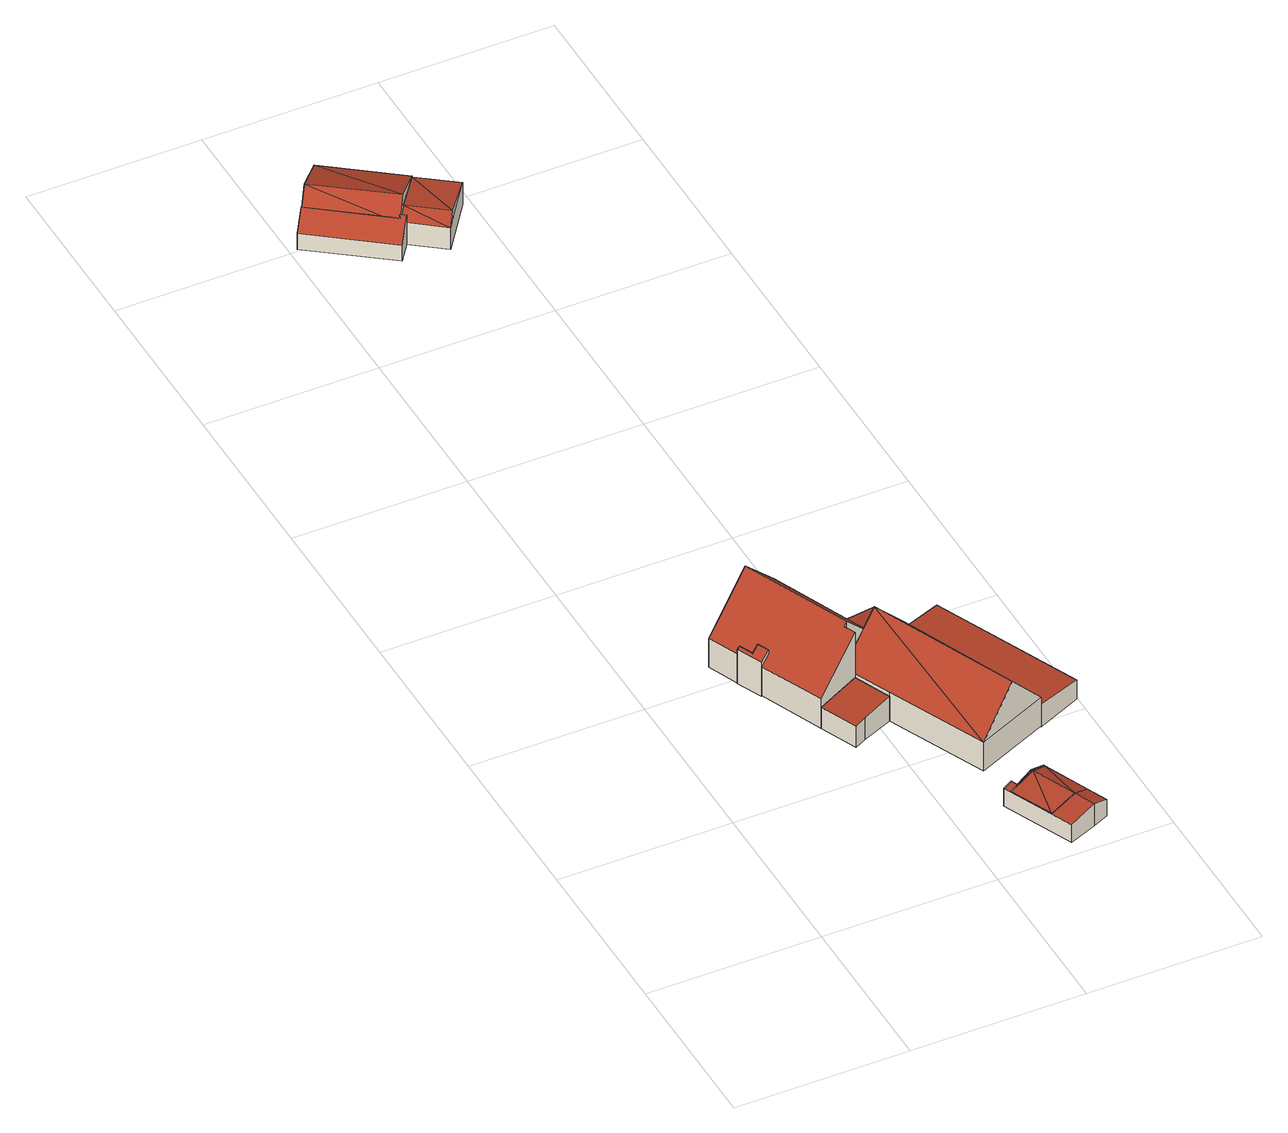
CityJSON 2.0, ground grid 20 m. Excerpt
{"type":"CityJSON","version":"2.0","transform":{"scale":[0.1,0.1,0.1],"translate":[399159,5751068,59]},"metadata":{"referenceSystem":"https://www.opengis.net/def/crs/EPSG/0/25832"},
"CityObjects":{
"building1":{"type":"Building","attributes":{"Gemeindeschluessel":"05515000","Geometrietyp2DReferenz":"3000","function":"51009_1610","roofType":"2100","measuredHeight":5.51},"geometry":[{"type":"Solid","lod":"2","boundaries":[[[[0,1,2,3]],[[4,5,1,0]],[[6,7,5,4]],[[8,9,7,6]],[[10,11,9,8]],[[3,2,11,10]],[[8,6,4,0,3,10]],[[1,5,7,9,11,2]]]],"semantics":{"surfaces":[{"type":"WallSurface"},{"type":"RoofSurface"},{"type":"GroundSurface"}],"values":[[0,0,0,0,0,0,1,2]]}}]},
"building2":{"type":"Building","attributes":{"Gemeindeschluessel":"05515000","Geometrietyp2DReferenz":"3000","function":"51009_1610","roofType":"2100","measuredHeight":3.37},"geometry":[{"type":"Solid","lod":"2","boundaries":[[[[12,13,14,15]],[[16,17,13,12]],[[18,19,17,16]],[[20,21,19,18]],[[15,14,21,20]],[[18,16,12,15,20]],[[13,17,19,21,14]]]],"semantics":{"surfaces":[{"type":"WallSurface"},{"type":"RoofSurface"},{"type":"GroundSurface"}],"values":[[0,0,0,0,0,1,2]]}}]},
"building3":{"type":"Building","attributes":{"Gemeindeschluessel":"05515000","Geometrietyp2DReferenz":"3000","function":"31001_1000"},"address":[{"country":"Germany","locality":"Münster","thoroughfareNumber":"71","thoroughfareName":"Sandweg"},{"country":"Germany","locality":"Münster","thoroughfareNumber":"73","thoroughfareName":"Sandweg"}],"children":["building3-1","building3-2"]},
"building3-1":{"type":"BuildingPart","attributes":{"roofType":"3100","measuredHeight":8.92},"parents":["building3"],"geometry":[{"type":"Solid","lod":"2","boundaries":[[[[22,23,24,25]],[[26,19,23,22]],[[27,17,19,26]],[[28,29,30,31]],[[25,24,29,28]],[[32,25,28]],[[33,34,32,28]],[[32,34,22]],[[35,36,37,27,26,22,34]],[[38,33,28,31]],[[32,22,25]],[[23,19,17,39,40,30,29,24]],[[17,27,37,39]],[[40,41,31,30]],[[39,37,41,40]],[[33,38,35,34]],[[41,37,36]],[[38,31,41,36,35]]]],"semantics":{"surfaces":[{"type":"WallSurface"},{"type":"RoofSurface"},{"type":"GroundSurface"},{"type":"ClosureSurface"}],"values":[[0,0,0,0,0,1,1,1,1,0,0,2,3,3,3,0,0,3]]}}]},
"building3-2":{"type":"BuildingPart","attributes":{"roofType":"3100","measuredHeight":9.77},"parents":["building3"],"geometry":[{"type":"Solid","lod":"2","boundaries":[[[[42,13,17,27,43]],[[44,45,13,42]],[[46,47,45,44]],[[48,49,47,46]],[[50,51,49,48]],[[52,53,51,50]],[[54,55,53,52]],[[56,57,55,54]],[[58,59,57,56]],[[60,61,59,58]],[[62,63,61,60]],[[38,31,30,63,62]],[[56,54,52,50,48,46,44,42,43,64,65,58]],[[35,38,62,60,58,65]],[[40,39,17,13,45,47,49,51,53,55,57,59,61,63,30]],[[35,65,36]],[[30,31,41,40]],[[31,38,35,36,41]],[[37,41,36,65,64]],[[41,37,39,40]],[[37,64,43,27]],[[17,39,37,27]]]],"semantics":{"surfaces":[{"type":"WallSurface"},{"type":"RoofSurface"},{"type":"GroundSurface"},{"type":"ClosureSurface"}],"values":[[0,0,0,0,0,0,0,0,0,0,0,0,1,1,2,0,3,3,0,3,0,3]]}}]},
"building4":{"type":"Building","attributes":{"Gemeindeschluessel":"05515000","Geometrietyp2DReferenz":"3000","function":"31001_1310","roofType":"5000","measuredHeight":2.95},"geometry":[{"type":"Solid","lod":"2","boundaries":[[[[66,67,68,69]],[[70,71,67,66]],[[72,73,71,70]],[[74,75,73,72]],[[76,77,75,74]],[[78,79,77,76]],[[80,81,79,78]],[[82,83,81,80]],[[84,85,83,82]],[[86,87,85,84]],[[88,89,87,86]],[[90,91,89,88]],[[92,93,91,90]],[[69,68,93,92]],[[86,84,82,76,74,72,70,66,69,88]],[[80,78,76,82]],[[92,90,88,69]],[[67,71,73,75,77,79,81,83,85,87,89,91,93,68]]]],"semantics":{"surfaces":[{"type":"WallSurface"},{"type":"RoofSurface"},{"type":"GroundSurface"}],"values":[[0,0,0,0,0,0,0,0,0,0,0,0,0,0,1,1,1,2]]}}]},
"building5":{"type":"Building","attributes":{"Gemeindeschluessel":"05515000","Geometrietyp2DReferenz":"3000","function":"51009_1610","roofType":"3100","measuredHeight":2.92},"geometry":[{"type":"Solid","lod":"2","boundaries":[[[[90,91,81,80]],[[94,87,91,90]],[[95,85,87,94]],[[80,81,85,95]],[[90,88,94]],[[95,96,80]],[[88,90,80]],[[80,96,88]],[[94,88,96]],[[96,95,94]],[[91,87,85,81]]]],"semantics":{"surfaces":[{"type":"WallSurface"},{"type":"RoofSurface"},{"type":"GroundSurface"}],"values":[[0,0,0,0,0,0,1,1,1,1,2]]}}]},
"building6":{"type":"Building","attributes":{"Gemeindeschluessel":"05515000","Geometrietyp2DReferenz":"3000","function":"51009_1610","roofType":"2100","measuredHeight":4.61},"geometry":[{"type":"Solid","lod":"2","boundaries":[[[[97,98,63,99]],[[100,101,98,97]],[[102,29,101,100]],[[103,30,29,102]],[[99,63,30,103]],[[102,100,97,99,103]],[[98,101,29,30,63]]]],"semantics":{"surfaces":[{"type":"WallSurface"},{"type":"RoofSurface"},{"type":"GroundSurface"}],"values":[[0,0,0,0,0,1,2]]}}]},
"building7":{"type":"Building","attributes":{"Gemeindeschluessel":"05515000","Geometrietyp2DReferenz":"3000","function":"31001_2700","roofType":"2100","measuredHeight":3.07},"geometry":[{"type":"Solid","lod":"2","boundaries":[[[[104,105,106,107]],[[108,109,105,104]],[[110,111,109,108]],[[112,113,111,110]],[[107,106,113,112]],[[110,108,104,107,112]],[[105,109,111,113,106]]]],"semantics":{"surfaces":[{"type":"WallSurface"},{"type":"RoofSurface"},{"type":"GroundSurface"}],"values":[[0,0,0,0,0,1,2]]}}]},
"building8":{"type":"Building","attributes":{"Gemeindeschluessel":"05515000","Geometrietyp2DReferenz":"3000","function":"31001_2700","roofType":"3100","measuredHeight":4.88},"geometry":[{"type":"Solid","lod":"2","boundaries":[[[[114,115,116,117]],[[118,119,115,114]],[[120,121,119,118]],[[117,116,121,120]],[[114,122,118]],[[120,123,117]],[[122,114,117]],[[117,123,122]],[[118,122,123]],[[123,120,118]],[[115,119,121,116]]]],"semantics":{"surfaces":[{"type":"WallSurface"},{"type":"RoofSurface"},{"type":"GroundSurface"}],"values":[[0,0,0,0,0,0,1,1,1,1,2]]}}]},
"building9":{"type":"Building","attributes":{"Gemeindeschluessel":"05515000","Geometrietyp2DReferenz":"3000","function":"51009_1610"},"children":["building9-1","building9-2"]},
"building9-1":{"type":"BuildingPart","attributes":{"roofType":"3100","measuredHeight":3.73},"parents":["building9"],"geometry":[{"type":"Solid","lod":"2","boundaries":[[[[124,125,126,127]],[[128,129,125,124]],[[130,131,132,133]],[[127,126,131,130]],[[134,127,130]],[[135,134,130]],[[134,135,124]],[[133,128,124,135]],[[134,124,127]],[[130,133,135]],[[125,129,132,131,126]],[[129,128,133,132]]]],"semantics":{"surfaces":[{"type":"WallSurface"},{"type":"RoofSurface"},{"type":"GroundSurface"},{"type":"ClosureSurface"}],"values":[[0,0,0,0,1,1,1,1,0,0,2,3]]}}]},
"building9-2":{"type":"BuildingPart","attributes":{"roofType":"2100","measuredHeight":3.91},"parents":["building9"],"geometry":[{"type":"Solid","lod":"2","boundaries":[[[[136,137,138,139]],[[140,141,137,136]],[[142,143,141,140]],[[144,133,132,143,142]],[[139,138,129,128,145]],[[144,142,140,136,139,145]],[[137,141,143,132,129,138]],[[133,144,145,128]],[[129,132,133,128]]]],"semantics":{"surfaces":[{"type":"WallSurface"},{"type":"RoofSurface"},{"type":"GroundSurface"},{"type":"ClosureSurface"}],"values":[[0,0,0,0,0,1,2,0,3]]}}]}
},
"vertices":[
[100,384,68],[100,384,20],[97,383,20],[97,383,65],[107,368,68],[107,368,20],[114,371,75],[114,371,20],[120,358,75],[120,358,20],[110,354,65],[110,354,20],
[141,281,49],[141,281,21],[159,238,21],[159,238,49],[190,302,54],[190,302,21],[208,260,54],[208,260,21],[173,245,50],[173,245,21],
[258,147,59],[258,147,21],[342,184,21],[342,184,59],[208,260,59],[190,302,59],[271,353,59],[271,353,21],[231,335,21],[231,335,59],[300,166,110],[231,335,106],[228,334,110],[212,327,91],[188,317,64],[184,315,59],[231,335,70],[184,315,21],[188,317,21],[188,317,59],
[141,281,60],[190,302,114],[110,354,59],[110,354,21],[120,358,71],[120,358,21],[114,371,71],[114,371,21],[107,368,63],[107,368,21],[100,384,62],[100,384,21],[97,383,59],[97,383,21],[82,418,59],[82,418,21],[135,441,118],[135,441,21],[177,460,71],[177,460,21],[214,374,70],[214,374,21],[184,315,114],[188,317,118],
[289,9,42],[289,9,19],[321,22,19],[321,22,48],[253,91,42],[253,91,19],[264,96,44],[264,96,19],[267,89,44],[267,89,19],[288,99,48],[288,99,19],[306,107,41],[306,107,19],[307,105,41],[307,105,19],[288,97,48],[288,97,19],[257,84,42],[257,84,19],[279,34,42],[279,34,19],[311,46,48],[311,46,19],[329,54,41],[329,54,19],[339,30,41],[339,30,19],
[279,34,41],[257,84,41],[289,97,48],
[255,392,54],[255,392,21],[214,374,67],[271,354,55],[271,354,21],[271,353,55],[231,335,67],
[320,376,45],[320,376,20],[271,354,20],[271,354,50],[394,207,45],[394,207,20],[342,184,50],[342,184,20],[271,353,50],[271,353,20],
[149,1222,40],[149,1222,12],[68,1282,12],[68,1282,40],[105,1161,40],[105,1161,12],[23,1222,40],[23,1222,12],[117,1178,61],[35,1238,61],
[148,1133,39],[148,1133,10],[191,1191,10],[191,1191,39],[112,1160,39],[112,1160,10],[149,1222,39],[149,1222,10],[106,1164,10],[106,1164,39],[158,1148,47],[117,1178,47],
[9,1203,31],[9,1203,10],[96,1139,10],[96,1139,31],[23,1222,47],[23,1222,10],[105,1161,47],[105,1161,10],[106,1164,49],[112,1160,49]
]}
